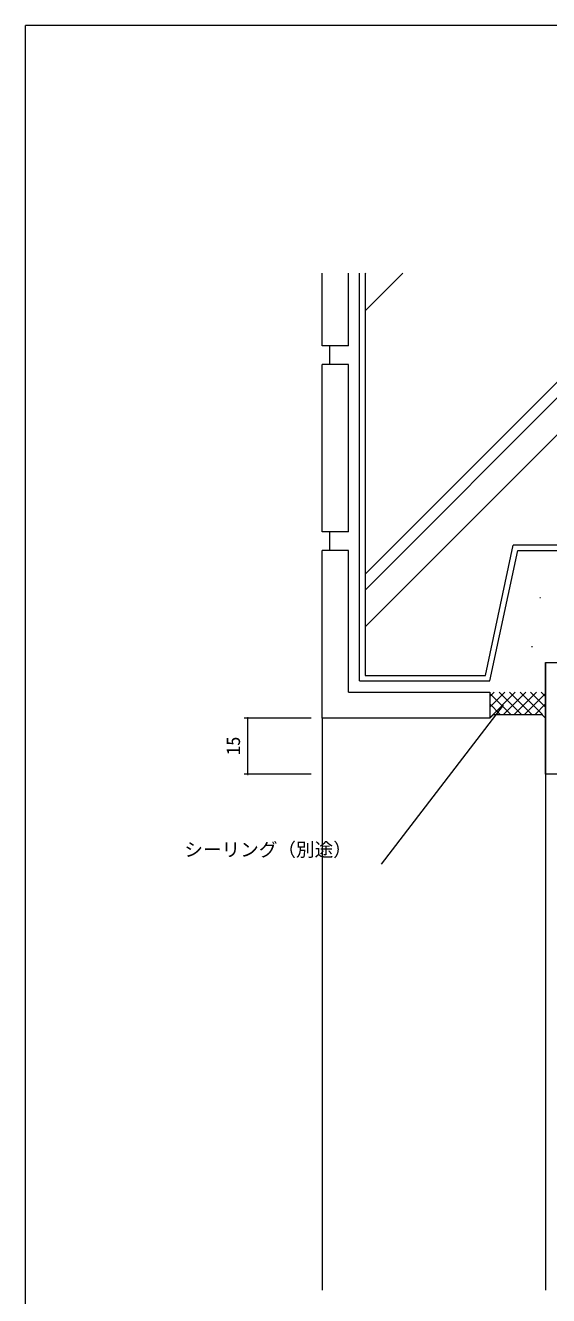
# Model space of a CAD drawing. Units: millimetres, scale not verified. Extents: x -1595 to 539, y -420 to 386.
# Drawn here: x -590 to -449.4, y 41 to 382 of the extents above; entities that cross this region are included whole.
import ezdxf
from ezdxf.enums import TextEntityAlignment as Align

# ---------------------------------------------------------------- set-up
doc = ezdxf.new("R2010")
doc.units = ezdxf.units.MM
doc.header["$LTSCALE"] = 2
for name, color, linetype, lineweight in [('0-1_YKK_ZWAK', 7, 'Continuous', 9), ('0-3_YKK_12', 2, 'Continuous', 9), ('0-4_YSS_K', 3, 'Continuous', 9), ('0-5_YKK_D', 6, 'Continuous', 9), ('0-7_YKK_11', 7, 'Continuous', 9)]:
    doc.layers.add(name, color=color, linetype=linetype, lineweight=lineweight)
doc.styles.add('ＭＳ ゴシック', font='')
doc.styles.get('ＭＳ ゴシック').set_extended_font_data('MS Gothic')

msp = doc.modelspace()

# ---------------------------------------------------------------- linework, layer by layer
at = {"layer": '0-1_YKK_ZWAK'}
for p in [(-590, -368), (510, 382)]:
    msp.add_line(p, (-590, 382), dxfattribs=at)
at = {"layer": '0-3_YKK_12'}
msp.add_line((-450.219, 210.997), (-450.219, 42.497), dxfattribs=at)
at = {"layer": '0-4_YSS_K'}
for p, q in [((-510.217, 295.997), (-510.217, 315.5)), ((-503.217, 295.997), (-503.217, 315.5)), ((-500.219, 205.997), (-500.219, 315.5)), ((-403.731, 315.5), (-498.719, 220.512)), ((-488.584, 315.5), (-498.719, 305.365)), ((-413.63, 315.5), (-498.719, 230.411)), ((-498.483, 315.5), (-498.719, 315.264)), ((-417.873, 315.5), (-498.719, 234.654)), ((-498.719, 315.5), (-498.719, 207.497)), ((-503.217, 295.997), (-510.217, 295.997)), ((-508.217, 290.997), (-508.217, 295.997)), ((-503.217, 290.997), (-510.217, 290.997)), ((-510.217, 245.997), (-510.217, 290.997)), ((-503.217, 245.997), (-503.217, 290.997)), ((-503.217, 245.997), (-510.217, 245.997)), ((-508.217, 240.997), (-508.217, 245.997)), ((-466.39, 207.497), (-458.89, 242.497)), ((-351.719, 242.497), (-458.89, 242.497)), ((-510.217, 195.997), (-510.217, 240.997)), ((-503.217, 240.997), (-510.217, 240.997)), ((-503.217, 202.997), (-503.217, 240.997)), ((-465.219, 205.997), (-457.719, 240.997)), ((-457.719, 240.997), (-350.219, 240.997)), ((-451.769, 228.434), (-451.569, 228.434)), ((-453.969, 215.236), (-453.769, 215.236)), ((-500.219, 205.997), (-465.219, 205.997)), ((-498.719, 207.497), (-466.39, 207.497)), ((-503.217, 202.997), (-465.217, 202.997)), ((-465.217, 201.798), (-464.018, 202.997)), ((-465.217, 198.97), (-461.19, 202.997)), ((-465.217, 196.142), (-458.361, 202.997)), ((-465.217, 202.654), (-459.56, 196.997)), ((-462.732, 202.997), (-456.732, 196.997)), ((-461.533, 196.997), (-455.533, 202.997)), ((-459.903, 202.997), (-453.903, 196.997)), ((-458.704, 196.997), (-452.704, 202.997)), ((-457.075, 202.997), (-451.075, 196.997)), ((-455.876, 196.997), (-450.219, 202.654)), ((-454.246, 202.997), (-450.219, 198.97)), ((-451.418, 202.997), (-450.219, 201.798)), ((-465.217, 199.826), (-462.388, 196.997)), ((-453.048, 196.997), (-450.219, 199.826)), ((-510.217, 195.997), (-510.217, 42.497)), ((-464.217, 196.997), (-465.217, 195.997))]:
    msp.add_line(p, q, dxfattribs=at)
for points in [[(-465.217, 202.997), (-465.217, 195.997), (-510.217, 195.997)], [(-464.217, 196.997), (-451.219, 196.997), (-450.219, 195.997)]]:
    msp.add_lwpolyline(points, dxfattribs=at)
at = {"layer": '0-5_YKK_D'}
for p, q in [((-461.584, 199.465), (-494.443, 156.797)), ((-513.217, 195.996), (-531.217, 195.996)), ((-530.217, 180.993), (-530.217, 195.996)), ((-513.217, 180.993), (-531.217, 180.993))]:
    msp.add_line(p, q, dxfattribs=at)
for centre, start, end in [((-530.217, 195.996), 90, 270), ((-530.217, 195.996), 270, 90), ((-530.217, 180.993), 90, 270), ((-530.217, 180.993), 270, 90)]:
    msp.add_arc(centre, 0.106, start, end, dxfattribs=at)
at = {"layer": '0-7_YKK_11'}
msp.add_lwpolyline([(-430.219, 180.997), (-450.219, 180.997), (-450.219, 210.997), (-441.219, 210.997)], dxfattribs=at)

# ---------------------------------------------------------------- texts
at = {"layer": '0-5_YKK_D', "color": 4, "style": 'ＭＳ ゴシック'}
msp.add_text('15', height=3.666, rotation=90, dxfattribs=at).set_placement((-531.217, 186.095), align=Align.BOTTOM_LEFT)
msp.add_text('シーリング（別途）', height=3.666, dxfattribs=at).set_placement((-547.283, 157.797), align=Align.BOTTOM_LEFT)

doc.saveas('drawing.dxf')
